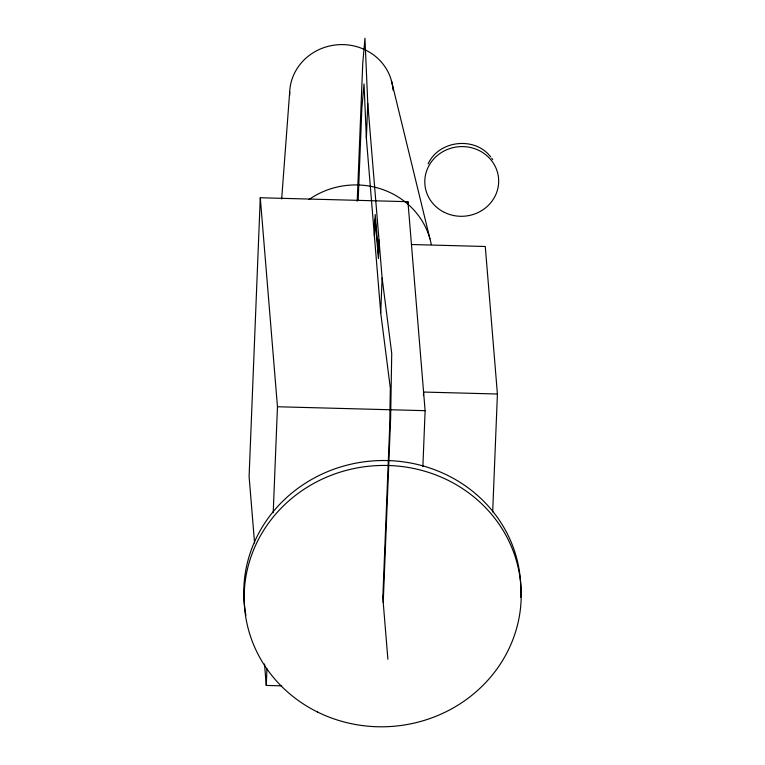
<?xml version="1.0" encoding="UTF-8"?>
<svg xmlns="http://www.w3.org/2000/svg" width="765" height="765" viewBox="0 0 765 765"><rect width="100%" height="100%" fill="white"/><g stroke="black" fill="none" stroke-linecap="round" stroke-linejoin="round"><path stroke-width="1.15" d="M422.873 466.65L425.111 410.681L407.936 201.683L260.282 197.753L249.094 476.432L254.563 542.93M281.759 685.842L266.277 685.43L266.947 668.753M273.21 512.741L277.466 406.751L260.282 197.753M357.217 201.233L362.753 63.246L364.962 38.25L367.764 103.409L382.118 277.982L391.728 353.382L390.638 417.929L383.227 602.552M358.154 200.382L361.826 108.946M382.825 597.637L389.672 426.947L390.332 388.218L380.721 312.818L366.368 138.245L367.764 103.409M374.353 235.381L375.194 214.477L378.426 253.817L378.981 239.885M374.458 236.605L375.156 219.192L378.388 258.532L379.086 241.109M380.721 312.818L382.118 277.982M407.841 204.064L407.936 201.683M423.437 395.62L423.58 392.053L497.413 394.013L492.679 511.919M281.673 198.996L289.686 92.01M361.864 108.114L364.035 83.949L366.368 138.245M428.142 163.901C438.804 140.167 474.941 136.17 490.642 156.854M411.455 244.523L485.278 246.493L497.413 394.013M277.466 406.751L425.111 410.681M491.694 158.221L492.679 159.636M391.393 80.545L429.949 238.862M382.71 596.251L387.893 659.267M264.518 664.049L266.277 685.43M309.003 199.55A77.6 73.153 -4.7 0 1 431.288 244.59M289.686 95.491A51.733 48.769 -4.7 0 1 339.019 44.666A51.733 48.769 -4.7 0 1 393 90.117M245.919 615.366A138.58 130.624 -4.7 0 1 373.942 460.836A138.58 130.624 -4.7 0 1 520.611 597.216M444.35 212.354A36.95 34.836 -4.7 0 0 498.656 179.938A36.95 34.836 -4.7 0 0 442.199 152.044A36.95 34.836 -4.7 0 0 444.35 212.354M317.504 712.014A138.58 130.624 -4.7 0 0 521.147 590.475A138.58 130.624 -4.7 0 0 309.452 485.871A138.58 130.624 -4.7 0 0 317.504 712.014"/></g></svg>
